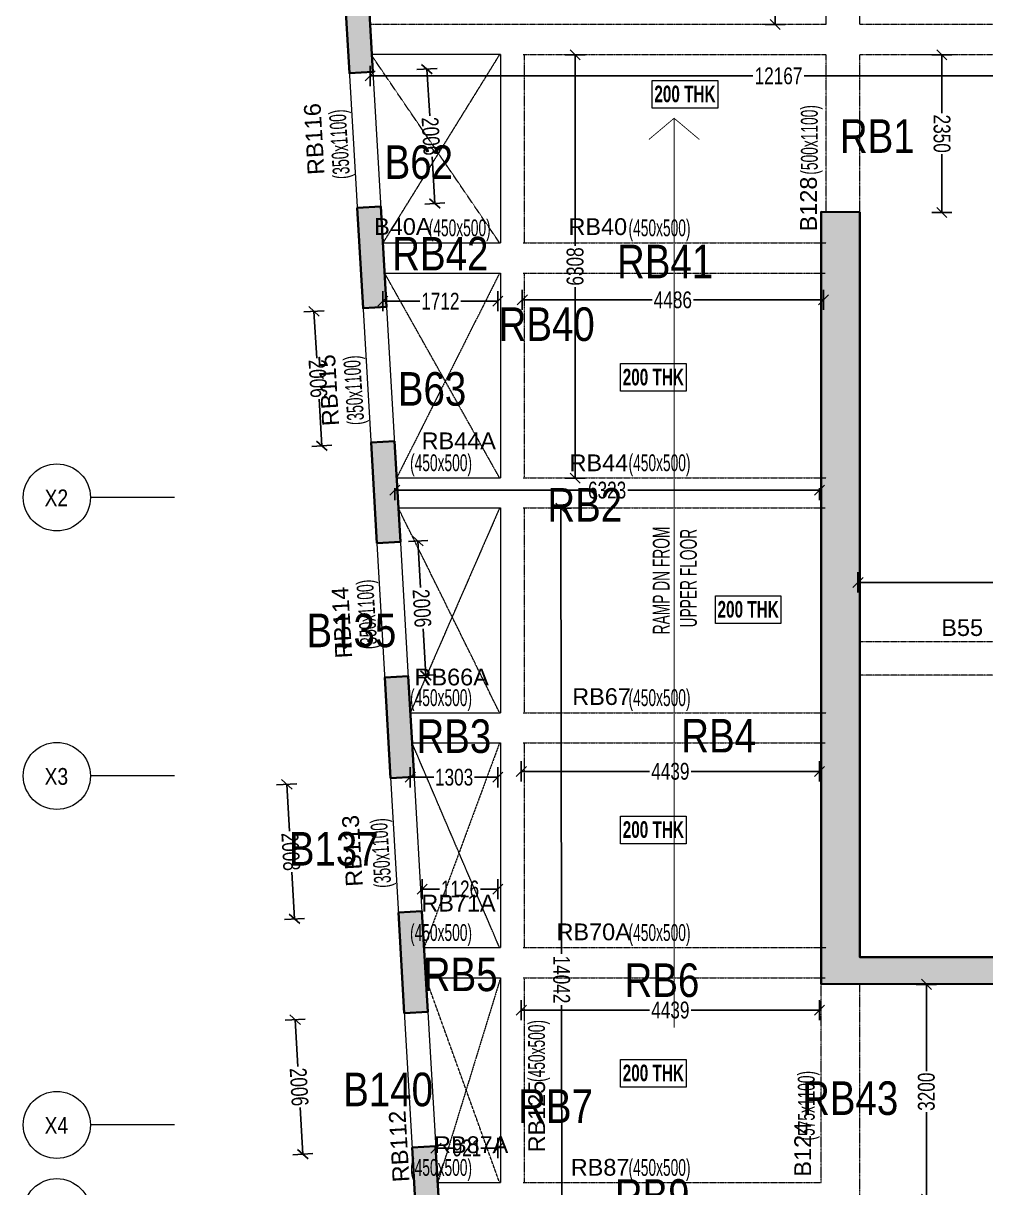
# Model space of a CAD drawing. Header units: millimetres. Extents: x 13 to 72195, y 3 to 63794.
# Drawn here: x 13 to 14348, y 19395 to 36745 of the extents above; entities that cross this region are included whole.
import ezdxf
from ezdxf.enums import TextEntityAlignment as Align

# ---------------------------------------------------------------- set-up
doc = ezdxf.new("R2010")
doc.units = ezdxf.units.MM
doc.linetypes.add('Grid Line', pattern=[2222.5, 1270, -317.5, 317.5, -317.5])
doc.linetypes.add('HIDDEN', pattern=[0.375, 0.25, -0.125])
for name, color, linetype, lineweight in [('A-FLOR-IDEN', 11, 'Continuous', 9), ('A-GRIDS', 8, 'Continuous', 9), ('A-HIDD-ABVE', 8, 'HIDDEN', 20), ('S-BEAM', 7, 'Continuous', 18), ('S-BEAM-IDEN', 2, 'Continuous', 9), ('S-COL HATCH', 9, 'Continuous', 0), ('S-COLS', 5, 'Continuous', 35), ('S-GRIDS', 8, 'Continuous', 9)]:
    doc.layers.add(name, color=color, linetype=linetype, lineweight=lineweight)
for name, color, linetype in [('Abhinav working', 6, 'Continuous'), ('Beam Nos', 7, 'Continuous'), ('changes', 7, 'Continuous')]:
    doc.layers.add(name, color=color, linetype=linetype)
doc.styles.add('Arial Narrow', font='ARIALN.TTF', dxfattribs={"height": 400})
doc.styles.add('Dim.s & Anno.(Misc.)', font='ARIALN.TTF')
doc.styles.add('SC-BBS1', font='SansSerif')
doc.styles.add('SOBHA', font='swisscl.ttf')
doc.styles.add('Swis721 LtCn BT', font='swisscl.ttf', dxfattribs={"width": 0.9, "height": 233.355162})
doc.styles.add('Swis721 LtCn BT_B', font='', dxfattribs={"width": 0.9, "height": 246.918336})
doc.styles.get('Swis721 LtCn BT_B').set_extended_font_data('Swis721 LtCn BT', bold=True)
doc.dimstyles.new('S-100', dxfattribs={"dimscale": 100, "dimtxt": 2.5, "dimasz": 1.5, "dimexe": 1.5, "dimexo": 1.5, "dimgap": 0.1, "dimtad": 0, "dimdec": 0, "dimrnd": 0.0005, "dimzin": 0, "dimdsep": 46, "dimtxsty": 'SOBHA', "dimblk": 'OBLIQUE', "dimcen": 0.09, "dimclrd": 8, "dimclre": 8, "dimclrt": 6, "dimadec": 0, "dimazin": 0, "dimtfac": 1, "dimtdec": 0, "dimtofl": 0, "dimtmove": 0, "dimatfit": 3, "dimfxl": 1.5, "dimfxlon": 1, "dimtolj": 1, "dimtzin": 0, "dimlwd": -1, "dimlwe": -1, "dimarcsym": 0})

# ---------------------------------------------------------------- blocks, each defined once
blk = doc.blocks.new('A$Cb7cd9481')
at = {"layer": 'S-COL HATCH', "transparency": 33554687}
h = blk.add_hatch(color=256, dxfattribs=at)
h.dxf.hatch_style = 1
h.paths.add_polyline_path([(-14983, 16966), (-14896, 15469), (-14547, 15489), (-14634, 16986)])
h = blk.add_hatch(color=256, dxfattribs=at)
h.dxf.hatch_style = 1
h.paths.add_polyline_path([(-14779, 13466), (-14692, 11969), (-14342, 11989), (-14430, 13486)])
h = blk.add_hatch(color=256, dxfattribs=at)
h.dxf.hatch_style = 1
h.paths.add_polyline_path([(-14575, 9966), (-14488, 8469), (-14138, 8489), (-14226, 9986)])
h = blk.add_hatch(color=256, dxfattribs=at)
h.dxf.hatch_style = 1
h.paths.add_polyline_path([(-14371, 6466), (-14283, 4969), (-13934, 4989), (-14021, 6486)])
h = blk.add_hatch(color=256, dxfattribs=at)
h.dxf.hatch_style = 1
h.paths.add_polyline_path([(-14166, 2964), (-14079, 1466), (-13730, 1486), (-13817, 2984)])
h = blk.add_hatch(color=256, dxfattribs=at)
h.dxf.hatch_style = 1
h.paths.add_polyline_path([(-13962, -536), (-13875, -2034), (-13525, -2014), (-13613, -516)])
at = {"layer": 'S-COLS', "elevation": 0}
for points in [[(-14983, 16966), (-14634, 16986), (-14547, 15489), (-14896, 15469)], [(-14779, 13466), (-14430, 13486), (-14342, 11989), (-14692, 11969)], [(-14575, 9966), (-14226, 9986), (-14138, 8489), (-14488, 8469)], [(-14371, 6466), (-14021, 6486), (-13934, 4989), (-14283, 4969)], [(-14166, 2964), (-13817, 2984), (-13730, 1486), (-14079, 1466)], [(-13962, -536), (-13613, -516), (-13525, -2014), (-13875, -2034)]]:
    blk.add_lwpolyline(points, close=True, dxfattribs=at)
blk = doc.blocks.new('A$C0921b736')
at = {"layer": 'S-COL HATCH', "transparency": 33554687}
h = blk.add_hatch(color=256, dxfattribs=at)
h.dxf.hatch_style = 1
h.paths.add_polyline_path([(5785, 8375), (5785, 9275), (5385, 9275), (5385, 8775), (575, 8775), (575, 19875), (0, 19879), (0, 8375)])
at = {"layer": 'S-COLS'}
blk.add_lwpolyline([(0, 8379), (5785, 8375), (5785, 9275), (5385, 9275), (5385, 8775), (575, 8775), (575, 19875), (0, 19879)], close=True, dxfattribs=at)
blk = doc.blocks.new('Grid - Type 1 Structural-6743905-9TH FLOOR LVL')
at = {"layer": 'A-GRIDS'}
blk.add_circle((0, 0), 4, dxfattribs=at)
blk = doc.blocks.new('A$C45bf0ae9')
at = {"layer": 'S-GRIDS', "linetype": 'Grid Line'}
for p, q in [((-17504, 9150), (-18754, 9150)), ((-17504, 5000), (-18754, 5000)), ((-17504, -200), (-18754, -200))]:
    blk.add_line(p, q, dxfattribs=at)
at = {"layer": 'A-GRIDS', "xscale": 124.9999999999999, "yscale": 124.9999999999999, "zscale": 124.9999999999999, "rotation": 89.99999999999982}
for p in [(-19254, 9150), (-19254, 5000), (-19254, -200), (-19254, -1500)]:
    blk.add_blockref('Grid - Type 1 Structural-6743905-9TH FLOOR LVL', p, dxfattribs=at)
at = {"layer": 'A-GRIDS', "lineweight": 18, "char_height": 250, "width": 440.93, "attachment_point": 1, "style": 'Arial Narrow'}
for s, insert in [('X2', (-19437, 9268)), ('X3', (-19437, 5118)), ('X4', (-19437, -82))]:
    blk.add_mtext(s, dxfattribs=dict(at, insert=insert))
blk = doc.blocks.new('_OBLIQUE')
at = {"color": 0, "linetype": 'ByBlock'}
blk.add_line((-0.5, -0.5), (0.5, 0.5), dxfattribs=at)
blk = doc.blocks.new('*D360')
at = {"layer": 'Abhinav working', "color": 8, "transparency": 16777216}
for p, q in [((5179, 36110), (5179, 35810)), ((17346, 36110), (17346, 35810)), ((5179, 35960), (10881, 35960)), ((17346, 35960), (11643, 35960))]:
    blk.add_line(p, q, dxfattribs=at)
at = {"layer": 'Defpoints', "color": 0, "transparency": 16777216}
for p in [(5179, 36275, 0), (17346, 36275), (17346, 35960)]:
    blk.add_point(p, dxfattribs=at)
at = {"layer": 'Abhinav working', "color": 8, "transparency": 16777216, "xscale": 150, "yscale": 150, "zscale": 150, "rotation": 180}
blk.add_blockref('_OBLIQUE', (5179, 35960), dxfattribs=at)
at = {"layer": 'Abhinav working', "color": 8, "transparency": 16777216, "xscale": 150, "yscale": 150, "zscale": 150}
blk.add_blockref('_OBLIQUE', (17346, 35960), dxfattribs=at)
at = {"layer": 'Abhinav working', "color": 6, "transparency": 16777216, "insert": (11262, 35960), "char_height": 250, "attachment_point": 5, "style": 'SOBHA'}
blk.add_mtext('\\A1;12167', dxfattribs=at)
blk = doc.blocks.new('*D361')
at = {"layer": 'Abhinav working', "color": 8, "transparency": 16777216}
for p, q in [((11361, 42875), (11061, 42875)), ((11211, 42875), (11211, 40107)), ((11211, 36725), (11211, 39493)), ((11361, 36725), (11061, 36725))]:
    blk.add_line(p, q, dxfattribs=at)
at = {"layer": 'Defpoints', "color": 0, "transparency": 16777216}
for p in [(11211, 42875), (11946, 42875), (11946, 36725)]:
    blk.add_point(p, dxfattribs=at)
at = {"layer": 'Abhinav working', "color": 8, "transparency": 16777216, "xscale": 150, "yscale": 150, "zscale": 150}
for p, rotation in [((11211, 42875), 90), ((11211, 36725), 270)]:
    blk.add_blockref('_OBLIQUE', p, dxfattribs=dict(at, rotation=rotation))
at = {"layer": 'Abhinav working', "color": 6, "transparency": 16777216, "insert": (11211, 39800), "char_height": 250, "attachment_point": 5, "rotation": 90, "style": 'SOBHA'}
blk.add_mtext('\\A1;6150', dxfattribs=at)
blk = doc.blocks.new('*D364')
at = {"layer": 'Abhinav working', "color": 8, "transparency": 16777216}
for p, q in [((5876, 36054), (6176, 36071)), ((6026, 36062), (6067, 35367)), ((6143, 34060), (6102, 34755)), ((5993, 34051), (6292, 34068))]:
    blk.add_line(p, q, dxfattribs=at)
at = {"layer": 'Defpoints', "color": 0, "transparency": 16777216}
for p in [(5195, 36014, 0), (6026, 36062), (5311, 34011, 0)]:
    blk.add_point(p, dxfattribs=at)
at = {"layer": 'Abhinav working', "color": 8, "transparency": 16777216, "xscale": 150, "yscale": 150, "zscale": 150}
for p, rotation in [((6026, 36062), 93.3269284422106), ((6143, 34060), 273.3269284422106)]:
    blk.add_blockref('_OBLIQUE', p, dxfattribs=dict(at, rotation=rotation))
at = {"layer": 'Abhinav working', "color": 6, "transparency": 16777216, "insert": (6084, 35061), "char_height": 250, "attachment_point": 5, "rotation": 273.3269, "style": 'SOBHA'}
blk.add_mtext('\\A1;2006', dxfattribs=at)
blk = doc.blocks.new('*D365')
at = {"layer": 'Abhinav working', "color": 8, "transparency": 16777216}
for p, q in [((4493, 32461), (4193, 32444)), ((4343, 32452), (4383, 31757)), ((4460, 30450), (4419, 31145)), ((4610, 30459), (4310, 30441))]:
    blk.add_line(p, q, dxfattribs=at)
at = {"layer": 'Defpoints', "color": 0, "transparency": 16777216}
for p in [(4343, 32452), (5050, 32494, 0), (5166, 30491, 0)]:
    blk.add_point(p, dxfattribs=at)
at = {"layer": 'Abhinav working', "color": 8, "transparency": 16777216, "xscale": 150, "yscale": 150, "zscale": 150}
for p, rotation in [((4343, 32452), 93.33900044826464), ((4460, 30450), 273.3390004482647)]:
    blk.add_blockref('_OBLIQUE', p, dxfattribs=dict(at, rotation=rotation))
at = {"layer": 'Abhinav working', "color": 6, "transparency": 16777216, "insert": (4401, 31451), "char_height": 250, "attachment_point": 5, "rotation": 273.339, "style": 'SOBHA'}
blk.add_mtext('\\A1;2006', dxfattribs=at)
blk = doc.blocks.new('*D366')
at = {"layer": 'Abhinav working', "color": 8, "transparency": 16777216}
for p, q in [((12446, 28264), (12446, 28564)), ((17296, 28264), (17296, 28564)), ((12446, 28414), (14562, 28414)), ((17296, 28414), (15179, 28414))]:
    blk.add_line(p, q, dxfattribs=at)
at = {"layer": 'Defpoints', "color": 0, "transparency": 16777216}
for p in [(17296, 28414), (12446, 27525), (17296, 27525)]:
    blk.add_point(p, dxfattribs=at)
at = {"layer": 'Abhinav working', "color": 8, "transparency": 16777216, "xscale": 150, "yscale": 150, "zscale": 150, "rotation": 180}
blk.add_blockref('_OBLIQUE', (12446, 28414), dxfattribs=at)
at = {"layer": 'Abhinav working', "color": 8, "transparency": 16777216, "xscale": 150, "yscale": 150, "zscale": 150}
blk.add_blockref('_OBLIQUE', (17296, 28414), dxfattribs=at)
at = {"layer": 'Abhinav working', "color": 6, "transparency": 16777216, "insert": (14871, 28414), "char_height": 250, "attachment_point": 5, "style": 'SOBHA'}
blk.add_mtext('\\A1;4850', dxfattribs=at)
blk = doc.blocks.new('*D427')
at = {"layer": 'Abhinav working', "color": 8, "transparency": 16777216}
for p, q in [((5753, 29023), (6041, 29039)), ((5892, 29031), (5932, 28336)), ((6008, 27028), (5968, 27723)), ((5870, 27020), (6158, 27037))]:
    blk.add_line(p, q, dxfattribs=at)
at = {"layer": 'Defpoints', "color": 0, "transparency": 16777216}
for p in [(5603, 29014, 0), (5720, 27011, 0), (6008, 27028)]:
    blk.add_point(p, dxfattribs=at)
at = {"layer": 'Abhinav working', "color": 8, "transparency": 16777216, "xscale": 150, "yscale": 150, "zscale": 150}
for p, rotation in [((5892, 29031), 93.33900044826464), ((6008, 27028), 273.3390004482647)]:
    blk.add_blockref('_OBLIQUE', p, dxfattribs=dict(at, rotation=rotation))
at = {"layer": 'Abhinav working', "color": 6, "transparency": 16777216, "insert": (5950, 28029), "char_height": 250, "attachment_point": 5, "rotation": 273.339, "style": 'SOBHA'}
blk.add_mtext('\\A1;2006', dxfattribs=at)
blk = doc.blocks.new('*D428')
at = {"layer": 'Abhinav working', "color": 8, "transparency": 16777216}
for p, q in [((4087, 25414), (3787, 25396)), ((3937, 25405), (3978, 24708)), ((4054, 23400), (4013, 24096)), ((4204, 23408), (3904, 23391))]:
    blk.add_line(p, q, dxfattribs=at)
at = {"layer": 'Defpoints', "color": 0, "transparency": 16777216}
for p in [(5458, 25494, 0), (5575, 23488, 0), (4054, 23400)]:
    blk.add_point(p, dxfattribs=at)
at = {"layer": 'Abhinav working', "color": 8, "transparency": 16777216, "xscale": 150, "yscale": 150, "zscale": 150}
for p, rotation in [((3937, 25405), 93.33900043574971), ((4054, 23400), 273.3390004357498)]:
    blk.add_blockref('_OBLIQUE', p, dxfattribs=dict(at, rotation=rotation))
at = {"layer": 'Abhinav working', "color": 6, "transparency": 16777216, "insert": (3996, 24402), "char_height": 250, "attachment_point": 5, "rotation": 273.339, "style": 'SOBHA'}
blk.add_mtext('\\A1;2008', dxfattribs=at)
blk = doc.blocks.new('*D232')
at = {"layer": 'Abhinav working', "color": 8, "transparency": 16777216}
for p, q in [((4211, 21906), (3912, 21889)), ((4061, 21898), (4102, 21202)), ((4178, 19895), (4138, 20590)), ((4328, 19904), (4028, 19886))]:
    blk.add_line(p, q, dxfattribs=at)
at = {"layer": 'Defpoints', "color": 0, "transparency": 16777216}
for p in [(4061, 21898), (5662, 21991, 0), (5779, 19988, 0)]:
    blk.add_point(p, dxfattribs=at)
at = {"layer": 'Abhinav working', "color": 8, "transparency": 16777216, "xscale": 150, "yscale": 150, "zscale": 150}
for p, rotation in [((4061, 21898), 93.3390004880988), ((4178, 19895), 273.3390004880988)]:
    blk.add_blockref('_OBLIQUE', p, dxfattribs=dict(at, rotation=rotation))
at = {"layer": 'Abhinav working', "color": 6, "transparency": 16777216, "insert": (4120, 20896), "char_height": 250, "attachment_point": 5, "rotation": 273.339, "style": 'SOBHA'}
blk.add_mtext('\\A1;2006', dxfattribs=at)
blk = doc.blocks.new('*D246')
at = {"layer": 'Abhinav working', "color": 8, "transparency": 16777216}
for p, q in [((13546, 36275), (13846, 36275)), ((13696, 36275), (13696, 35407)), ((13696, 33925), (13696, 34793)), ((13546, 33925), (13846, 33925))]:
    blk.add_line(p, q, dxfattribs=at)
at = {"layer": 'Defpoints', "color": 0, "transparency": 16777216}
for p in [(12446, 36275), (12446, 33925), (13696, 33925)]:
    blk.add_point(p, dxfattribs=at)
at = {"layer": 'Abhinav working', "color": 8, "transparency": 16777216, "xscale": 150, "yscale": 150, "zscale": 150}
for p, rotation in [((13696, 36275), 90.00006362845014), ((13696, 33925), 270.0000636284501)]:
    blk.add_blockref('_OBLIQUE', p, dxfattribs=dict(at, rotation=rotation))
at = {"layer": 'Abhinav working', "color": 6, "transparency": 16777216, "insert": (13696, 35100), "char_height": 250, "attachment_point": 5, "rotation": 270.0001, "style": 'SOBHA'}
blk.add_mtext('\\A1;2350', dxfattribs=at)
blk = doc.blocks.new('*D247')
at = {"layer": 'Abhinav working', "color": 8, "transparency": 16777216}
for p, q in [((5547, 29817), (5547, 29638)), ((5547, 29788), (8402, 29788)), ((11871, 29788), (9016, 29788)), ((11871, 29817), (11871, 29638))]:
    blk.add_line(p, q, dxfattribs=at)
at = {"layer": 'Defpoints', "color": 0, "transparency": 16777216}
for p in [(5547, 29967), (11871, 29967), (11871, 29788)]:
    blk.add_point(p, dxfattribs=at)
at = {"layer": 'Abhinav working', "color": 8, "transparency": 16777216, "xscale": 150, "yscale": 150, "zscale": 150, "rotation": 180}
blk.add_blockref('_OBLIQUE', (5547, 29788), dxfattribs=at)
at = {"layer": 'Abhinav working', "color": 8, "transparency": 16777216, "xscale": 150, "yscale": 150, "zscale": 150}
blk.add_blockref('_OBLIQUE', (11871, 29788), dxfattribs=at)
at = {"layer": 'Abhinav working', "color": 6, "transparency": 16777216, "insert": (8709, 29788), "char_height": 250, "attachment_point": 5, "style": 'SOBHA'}
blk.add_mtext('\\A1;6323', dxfattribs=at)
blk = doc.blocks.new('*D248')
at = {"layer": 'Abhinav working', "color": 8, "transparency": 16777216}
for p, q in [((5778, 25660), (5778, 25360)), ((5778, 25510), (6126, 25510)), ((7081, 25510), (6734, 25510)), ((7081, 25660), (7081, 25360))]:
    blk.add_line(p, q, dxfattribs=at)
at = {"layer": 'Defpoints', "color": 0, "transparency": 16777216}
for p in [(5778, 26017), (7081, 26017), (7081, 25510)]:
    blk.add_point(p, dxfattribs=at)
at = {"layer": 'Abhinav working', "color": 8, "transparency": 16777216, "xscale": 150, "yscale": 150, "zscale": 150, "rotation": 180}
blk.add_blockref('_OBLIQUE', (5778, 25510), dxfattribs=at)
at = {"layer": 'Abhinav working', "color": 8, "transparency": 16777216, "xscale": 150, "yscale": 150, "zscale": 150}
blk.add_blockref('_OBLIQUE', (7081, 25510), dxfattribs=at)
at = {"layer": 'Abhinav working', "color": 6, "transparency": 16777216, "insert": (6430, 25510), "char_height": 250, "attachment_point": 5, "style": 'SOBHA'}
blk.add_mtext('\\A1;1303', dxfattribs=at)
blk = doc.blocks.new('*D249')
at = {"layer": 'Abhinav working', "color": 8, "transparency": 16777216}
for p, q in [((7431, 25748), (7431, 25448)), ((11871, 25748), (11871, 25448)), ((7431, 25598), (9343, 25598)), ((11871, 25598), (9959, 25598))]:
    blk.add_line(p, q, dxfattribs=at)
at = {"layer": 'Defpoints', "color": 0, "transparency": 16777216}
for p in [(7431, 26017), (11871, 26017), (11871, 25598)]:
    blk.add_point(p, dxfattribs=at)
at = {"layer": 'Abhinav working', "color": 8, "transparency": 16777216, "xscale": 150, "yscale": 150, "zscale": 150, "rotation": 180}
blk.add_blockref('_OBLIQUE', (7431, 25598), dxfattribs=at)
at = {"layer": 'Abhinav working', "color": 8, "transparency": 16777216, "xscale": 150, "yscale": 150, "zscale": 150}
blk.add_blockref('_OBLIQUE', (11871, 25598), dxfattribs=at)
at = {"layer": 'Abhinav working', "color": 6, "transparency": 16777216, "insert": (9651, 25598), "char_height": 250, "attachment_point": 5, "style": 'SOBHA'}
blk.add_mtext('\\A1;4439', dxfattribs=at)
blk = doc.blocks.new('*D250')
at = {"layer": 'Abhinav working', "color": 8, "transparency": 16777216}
for p, q in [((5955, 23694), (5955, 23994)), ((7081, 23694), (7081, 23994)), ((5955, 23844), (6215, 23844)), ((7081, 23844), (6822, 23844))]:
    blk.add_line(p, q, dxfattribs=at)
at = {"layer": 'Defpoints', "color": 0, "transparency": 16777216}
for p in [(7081, 23844), (5955, 22967), (7081, 22967)]:
    blk.add_point(p, dxfattribs=at)
at = {"layer": 'Abhinav working', "color": 8, "transparency": 16777216, "xscale": 150, "yscale": 150, "zscale": 150, "rotation": 180}
blk.add_blockref('_OBLIQUE', (5955, 23844), dxfattribs=at)
at = {"layer": 'Abhinav working', "color": 8, "transparency": 16777216, "xscale": 150, "yscale": 150, "zscale": 150}
blk.add_blockref('_OBLIQUE', (7081, 23844), dxfattribs=at)
at = {"layer": 'Abhinav working', "color": 6, "transparency": 16777216, "insert": (6518, 23844), "char_height": 250, "attachment_point": 5, "style": 'SOBHA'}
blk.add_mtext('\\A1;1126', dxfattribs=at)
blk = doc.blocks.new('*D251')
at = {"layer": 'Abhinav working', "color": 8, "transparency": 16777216}
for p, q in [((7431, 22191), (7431, 21891)), ((7431, 22041), (9343, 22041)), ((11871, 22041), (9959, 22041)), ((11871, 22191), (11871, 21891))]:
    blk.add_line(p, q, dxfattribs=at)
at = {"layer": 'Defpoints', "color": 0, "transparency": 16777216}
for p in [(7431, 22517), (11871, 22517), (11871, 22041)]:
    blk.add_point(p, dxfattribs=at)
at = {"layer": 'Abhinav working', "color": 8, "transparency": 16777216, "xscale": 150, "yscale": 150, "zscale": 150, "rotation": 180}
blk.add_blockref('_OBLIQUE', (7431, 22041), dxfattribs=at)
at = {"layer": 'Abhinav working', "color": 8, "transparency": 16777216, "xscale": 150, "yscale": 150, "zscale": 150}
blk.add_blockref('_OBLIQUE', (11871, 22041), dxfattribs=at)
at = {"layer": 'Abhinav working', "color": 6, "transparency": 16777216, "insert": (9651, 22041), "char_height": 250, "attachment_point": 5, "style": 'SOBHA'}
blk.add_mtext('\\A1;4439', dxfattribs=at)
blk = doc.blocks.new('*D252')
at = {"layer": 'Abhinav working', "color": 8, "transparency": 16777216}
for p, q in [((7872, 29518), (8172, 29518)), ((8022, 29518), (8029, 22878)), ((8037, 15476), (8030, 22115)), ((7887, 15475), (8187, 15476))]:
    blk.add_line(p, q, dxfattribs=at)
at = {"layer": 'Defpoints', "color": 0, "transparency": 16777216}
for p in [(7431, 29517), (8022, 29518), (7446, 15475)]:
    blk.add_point(p, dxfattribs=at)
at = {"layer": 'Abhinav working', "color": 8, "transparency": 16777216, "xscale": 150, "yscale": 150, "zscale": 150}
for p, rotation in [((8022, 29518), 90.05859092830411), ((8037, 15476), 270.0585909283041)]:
    blk.add_blockref('_OBLIQUE', p, dxfattribs=dict(at, rotation=rotation))
at = {"layer": 'Abhinav working', "color": 6, "transparency": 16777216, "insert": (8030, 22497), "char_height": 250, "attachment_point": 5, "rotation": 270.0586, "style": 'SOBHA'}
blk.add_mtext('\\A1;14042', dxfattribs=at)
blk = doc.blocks.new('*D254')
at = {"layer": 'Abhinav working', "color": 8, "transparency": 16777216}
for p, q in [((6160, 19836), (6160, 20136)), ((7081, 19836), (7081, 20136)), ((6160, 19986), (6414, 19986)), ((7081, 19986), (6827, 19986))]:
    blk.add_line(p, q, dxfattribs=at)
at = {"layer": 'Defpoints', "color": 0, "transparency": 16777216}
for p in [(7081, 19986), (6160, 19467), (7081, 19467)]:
    blk.add_point(p, dxfattribs=at)
at = {"layer": 'Abhinav working', "color": 8, "transparency": 16777216, "xscale": 150, "yscale": 150, "zscale": 150, "rotation": 180}
blk.add_blockref('_OBLIQUE', (6160, 19986), dxfattribs=at)
at = {"layer": 'Abhinav working', "color": 8, "transparency": 16777216, "xscale": 150, "yscale": 150, "zscale": 150}
blk.add_blockref('_OBLIQUE', (7081, 19986), dxfattribs=at)
at = {"layer": 'Abhinav working', "color": 6, "transparency": 16777216, "insert": (6621, 19986), "char_height": 250, "attachment_point": 5, "style": 'SOBHA'}
blk.add_mtext('\\A1;921', dxfattribs=at)
blk = doc.blocks.new('*D303')
at = {"layer": 'Abhinav working', "color": 8, "transparency": 16777216}
for p, q in [((13315, 22425), (13615, 22425)), ((13465, 22425), (13465, 21132)), ((13465, 19225), (13465, 20518)), ((13315, 19225), (13615, 19225))]:
    blk.add_line(p, q, dxfattribs=at)
at = {"layer": 'Defpoints', "color": 0, "transparency": 16777216}
for p in [(12446, 22425, 0), (13465, 22425), (12446, 19225)]:
    blk.add_point(p, dxfattribs=at)
at = {"layer": 'Abhinav working', "color": 8, "transparency": 16777216, "xscale": 150, "yscale": 150, "zscale": 150}
for p, rotation in [((13465, 22425), 90), ((13465, 19225), 270)]:
    blk.add_blockref('_OBLIQUE', p, dxfattribs=dict(at, rotation=rotation))
at = {"layer": 'Abhinav working', "color": 6, "transparency": 16777216, "insert": (13465, 20825), "char_height": 250, "attachment_point": 5, "rotation": 90, "style": 'SOBHA'}
blk.add_mtext('\\A1;3200', dxfattribs=at)
blk = doc.blocks.new('*D309')
at = {"layer": 'Abhinav working', "color": 8, "transparency": 16777216}
for p, q in [((8083, 36275), (8383, 36275)), ((8233, 36275), (8233, 33428)), ((8233, 29967), (8233, 32814)), ((8083, 29967), (8383, 29967))]:
    blk.add_line(p, q, dxfattribs=at)
at = {"layer": 'Defpoints', "color": 0, "transparency": 16777216}
for p in [(7431, 36275), (8233, 36275), (7431, 29967)]:
    blk.add_point(p, dxfattribs=at)
at = {"layer": 'Abhinav working', "color": 8, "transparency": 16777216, "xscale": 150, "yscale": 150, "zscale": 150}
for p, rotation in [((8233, 36275), 90), ((8233, 29967), 270)]:
    blk.add_blockref('_OBLIQUE', p, dxfattribs=dict(at, rotation=rotation))
at = {"layer": 'Abhinav working', "color": 6, "transparency": 16777216, "insert": (8233, 33121), "char_height": 250, "attachment_point": 5, "rotation": 90, "style": 'SOBHA'}
blk.add_mtext('\\A1;6308', dxfattribs=at)
blk = doc.blocks.new('*D310')
at = {"layer": 'Abhinav working', "color": 8, "transparency": 16777216}
for p, q in [((7446, 32773), (7446, 32473)), ((7446, 32623), (9380, 32623)), ((11931, 32623), (9997, 32623)), ((11931, 32773), (11931, 32473))]:
    blk.add_line(p, q, dxfattribs=at)
at = {"layer": 'Defpoints', "color": 0, "transparency": 16777216}
for p in [(7446, 33017), (11931, 33017), (11931, 32623)]:
    blk.add_point(p, dxfattribs=at)
at = {"layer": 'Abhinav working', "color": 8, "transparency": 16777216, "xscale": 150, "yscale": 150, "zscale": 150, "rotation": 180}
blk.add_blockref('_OBLIQUE', (7446, 32623), dxfattribs=at)
at = {"layer": 'Abhinav working', "color": 8, "transparency": 16777216, "xscale": 150, "yscale": 150, "zscale": 150}
blk.add_blockref('_OBLIQUE', (11931, 32623), dxfattribs=at)
at = {"layer": 'Abhinav working', "color": 6, "transparency": 16777216, "insert": (9688, 32623), "char_height": 250, "attachment_point": 5, "style": 'SOBHA'}
blk.add_mtext('\\A1;4486', dxfattribs=at)
blk = doc.blocks.new('*D311')
at = {"layer": 'Abhinav working', "color": 8, "transparency": 16777216}
for p, q in [((5369, 32754), (5369, 32454)), ((7081, 32754), (7081, 32454)), ((5369, 32604), (5922, 32604)), ((7081, 32604), (6529, 32604))]:
    blk.add_line(p, q, dxfattribs=at)
at = {"layer": 'Defpoints', "color": 0, "transparency": 16777216}
for p in [(5369, 33017), (7081, 33017), (7081, 32604)]:
    blk.add_point(p, dxfattribs=at)
at = {"layer": 'Abhinav working', "color": 8, "transparency": 16777216, "xscale": 150, "yscale": 150, "zscale": 150, "rotation": 180}
blk.add_blockref('_OBLIQUE', (5369, 32604), dxfattribs=at)
at = {"layer": 'Abhinav working', "color": 8, "transparency": 16777216, "xscale": 150, "yscale": 150, "zscale": 150}
blk.add_blockref('_OBLIQUE', (7081, 32604), dxfattribs=at)
at = {"layer": 'Abhinav working', "color": 6, "transparency": 16777216, "insert": (6225, 32604), "char_height": 250, "attachment_point": 5, "style": 'SOBHA'}
blk.add_mtext('\\A1;1712', dxfattribs=at)

msp = doc.modelspace()

# ---------------------------------------------------------------- linework, layer by layer
at = {"layer": 'A-FLOR-IDEN', "color": 8, "elevation": 0, "flags": 128}
for points in [[(10357.2, 35893.9), (10357.2, 35482.1), (9379.7, 35482.1), (9379.7, 35893.9)], [(9886.2, 31674.7), (9886.2, 31262.9), (8908.7, 31262.9), (8908.7, 31674.7)], [(11298.7, 28214.8), (11298.7, 27803), (10321.2, 27803), (10321.2, 28214.8)], [(9886.2, 24932.8), (9886.2, 24521), (8908.7, 24521), (8908.7, 24932.8)], [(9886.2, 21306.6), (9886.2, 20894.7), (8908.7, 20894.7), (8908.7, 21306.6)]]:
    msp.add_lwpolyline(points, close=True, dxfattribs=at)
at = {"layer": 'A-HIDD-ABVE', "linetype": 'HIDDEN'}
for p, q in [((7107.3, 36280.2), (5369.4, 33472.6)), ((7107.3, 33472.6), (5206.8, 36258.7, 0)), ((7107.3, 29972.6), (5395.2, 33022.6)), ((7107.3, 33022.6), (5574.8, 29972.6)), ((7107.3, 26472.6), (5599.8, 29522.6)), ((7107.3, 29522.6), (5777.8, 26472.6)), ((7107.3, 22972.6), (5804, 26022.6)), ((7107.3, 26022.6), (5982, 22972.6)), ((7107.3, 19472.6), (6007.8, 22522.6)), ((7121.7, 22522.6), (6186.2, 19472.6))]:
    msp.add_line(p, q, dxfattribs=at)
at = {"layer": 'S-BEAM', "linetype": 'HIDDEN'}
for p, q in [((11971.7, 36730.2), (11971.7, 42880.2)), ((12471.7, 36730.2), (12471.7, 42880.2)), ((5178.9, 36730.2), (11971.7, 36730.2)), ((12471.7, 36730.2), (17371.7, 36730.2)), ((7457.3, 36280.2), (11971.7, 36280.2)), ((11971.7, 33930.2), (11971.7, 36280.2)), ((12471.7, 33930.2), (12471.7, 36280.2)), ((12471.7, 36280.2), (17371.7, 36280.2)), ((13241.7, 36280.2), (13771.2, 36280.2)), ((7457.3, 33472.6), (11971.7, 33472.6)), ((7457.3, 33022.6), (11957.3, 33022.6)), ((7457.3, 29972.6), (11971.7, 29972.6)), ((7457.3, 29522.6), (11957.3, 29522.6)), ((17371.7, 27530.2), (12471.7, 27530.2)), ((17371.7, 27030.2), (12471.7, 27030.2)), ((7457.3, 26472.6), (11971.7, 26472.6)), ((7457.3, 26022.6), (11957.3, 26022.6)), ((7457.3, 22972.6), (11971.7, 22972.6)), ((7457.3, 22522.6), (11957.3, 22522.6)), ((11896.7, 19472.6), (11896.7, 22430.2, 0)), ((12471.7, 19130.2), (12471.7, 22430.2, 0)), ((7457.3, 19472.6), (11896.7, 19472.6))]:
    msp.add_line(p, q, dxfattribs=at)
at = {"layer": 'S-BEAM'}
for p, q in [((5368.9, 33472.6), (7121.7, 33472.6)), ((5395.2, 33022.6), (7121.7, 33022.6)), ((5573.1, 29972.6), (7121.7, 29972.6)), ((5599.4, 29522.6), (7121.7, 29522.6)), ((5777.3, 26472.6), (7121.7, 26472.6)), ((5803.6, 26022.6), (7121.7, 26022.6)), ((5630.9, 22972.6), (5631.4, 22972.6)), ((5981.5, 22972.6), (7121.7, 22972.6)), ((6007.8, 22522.6), (7121.7, 22522.6)), ((6185.7, 19472.6), (7121.7, 19472.6))]:
    msp.add_line(p, q, dxfattribs=at)
at = {"layer": 'S-BEAM', "ltscale": 250000, "elevation": 0}
msp.add_lwpolyline([(24481.9, 59781.4, 0.1331416), (3398.9, 61230.6), (6594.6, 6456.2)], format="xyb", dxfattribs=at)
at = {"layer": 'S-BEAM', "linetype": 'HIDDEN', "elevation": 0}
msp.add_lwpolyline([(9565.2, 61611.5, 0.0357696), (3766.2, 60944.7), (5178.9, 36730.2)], format="xyb", dxfattribs=at)
at = {"layer": 'S-BEAM', "elevation": 0}
for points in [[(7121.7, 36280.2), (5205.1, 36280.2), (5368.9, 33472.6)], [(7121.7, 36280.2), (7121.7, 33472.6)], [(5395.2, 33022.6), (5573.1, 29972.6)], [(7121.7, 33022.6), (7121.7, 29972.6)], [(5599.4, 29522.6), (5777.3, 26472.6)], [(7121.7, 29522.6), (7121.7, 26472.6)], [(5803.6, 26022.6), (5981.5, 22972.6)], [(7121.7, 26022.6), (7121.7, 22972.6)], [(6007.8, 22522.6), (6185.7, 19472.6)], [(7121.7, 22522.6), (7121.7, 19472.6)]]:
    msp.add_lwpolyline(points, dxfattribs=at)
at = {"layer": 'S-BEAM', "linetype": 'HIDDEN', "elevation": 0}
for points in [[(7471.7, 36280.2), (7471.7, 33472.6)], [(7471.7, 33022.6), (7471.7, 29972.6)], [(7471.7, 29522.6), (7471.7, 26472.6)], [(7471.7, 26022.6), (7471.7, 22972.6)], [(7471.7, 22522.6), (7471.7, 19472.6)]]:
    msp.add_lwpolyline(points, dxfattribs=at)
at = {"layer": 'S-BEAM', "const_width": 12.5, "elevation": 0}
for points in [[(10082.3, 35013.9), (9707.3, 35330.2), (9332.3, 35013.9)], [(9707.3, 21780.6), (9707.3, 35330.2)]]:
    msp.add_lwpolyline(points, dxfattribs=at)

# ---------------------------------------------------------------- block references
at = {"layer": 'Beam Nos'}
msp.add_blockref('A$C45bf0ae9', (19767.3, 20530.2), dxfattribs=at)
at = {"layer": 'changes'}
msp.add_blockref('A$C0921b736', (11896.7, 14055), dxfattribs=at)
msp.add_blockref('A$C0921b736', (11896.7, 14055), dxfattribs=at)
at = {"layer": 'S-BEAM'}
msp.add_blockref('A$Cb7cd9481', (19767.3, 20530.2), dxfattribs=at)

# ---------------------------------------------------------------- texts
at = {"layer": 'A-FLOR-IDEN', "color": 1, "char_height": 246.92, "width": 1155, "attachment_point": 2, "line_spacing_factor": 0.964267, "style": 'Swis721 LtCn BT_B'}
for insert in [(9868.5, 35815.9), (9397.5, 31596.7), (10810, 28136.8), (9397.5, 24854.8), (9397.5, 21228.5)]:
    msp.add_mtext('200 THK', dxfattribs=dict(at, insert=insert))
at = {"layer": 'Abhinav working', "char_height": 500, "attachment_point": 1, "style": 'Dim.s & Anno.(Misc.)'}
for s, insert in [('RB1', (12176.9, 35314.4)), ('B62', (5395.1, 34925.8, 0)), ('RB42', (5508.4, 33561.9, 0)), ('RB41', (8856.8, 33445.2, 0)), ('RB40', (7092.8, 32511.5, 0)), ('B63', (5592.3, 31547, 0)), ('RB2', (7819.6, 29818.4, 0)), ('B135', (4231.3, 27948.7, 0)), ('RB3', (5869.3, 26373.3, 0)), ('RB4', (9814, 26379.6, 0)), ('B137', (3969, 24695, 0)), ('RB5', (5964.3, 22823.6, 0)), ('RB6', (8969.1, 22736.9, 0)), ('B140', (4778.2, 21108.5, 0)), ('RB7', (7384.2, 20859.8, 0)), ('RB43', (11613.7, 20979.5, 0)), ('RB9', (8824.8, 19522, 0))]:
    msp.add_mtext_dynamic_manual_height_columns(s, width=21149.247, gutter_width=5423.5, heights=[0], dxfattribs=dict(at, insert=insert))
at = {"layer": 'Beam Nos', "style": 'SC-BBS1'}
for s, p in [('RB116', (4544.7, 35031.6, 0)), ('RB115', (4761.2, 31288.6, 0)), ('RB114', (4957.2, 27827.6, 0)), ('RB113', (5113.7, 24425.1, 0)), ('RB112', (5810.2, 20022.6, 0))]:
    msp.add_text(s, height=250, rotation=93.339, dxfattribs=at).set_placement(p, align=Align.BOTTOM_CENTER)
at = {"layer": 'Beam Nos', "color": 3, "style": 'SC-BBS1'}
for s, p in [('B128', (11908.6, 34052.3)), ('RB125', (7859.1, 20455.5)), ('B124', (11822.4, 19967.8))]:
    msp.add_text(s, height=250, rotation=90, dxfattribs=at).set_placement(p, align=Align.BOTTOM_CENTER)
for s, p in [('B40A', (5666.4, 33516.4)), ('RB40', (8570.5, 33514.7)), ('RB44A', (6499.2, 30323.2)), ('RB44', (8586.3, 29995.7)), ('B55', (13997.9, 27540.7)), ('RB66A', (6394.3, 26803.9)), ('RB67', (8626.6, 26512.8)), ('RB71A', (6495.2, 23435.2)), ('RB70A', (8508.9, 23006.6)), ('RB87A', (6684.3, 19835.2, 0)), ('RB87', (8604.3, 19499.1))]:
    msp.add_text(s, height=250, dxfattribs=at).set_placement(p, align=Align.BOTTOM_CENTER)
at = {"layer": 'S-BEAM-IDEN', "style": 'Swis721 LtCn BT', "width": 0.8}
for s, rotation, p in [('(350x1100)', 93.60442, (4878.7, 34431.8, 0)), ('(500x1100)', 90, (11846.2, 34489)), ('(450x500)', 360, (6052.1, 33571.7)), ('(450x500)', 360, (9028.4, 33571.7)), ('(350x1100)', 93.60442, (5092.5, 30766.1, 0)), ('(450x500)', 360, (5774, 30071.7)), ('(450x500)', 360, (9028.4, 30071.7)), ('RAMP DN FROM', 90, (9640.2, 27640.1)), ('UPPER FLOOR', 90, (10045.1, 27742.7)), ('(350x1100)', 93.60442, (5287.4, 27425.8, 0)), ('(450x500)', 360, (5774, 26571.7)), ('(450x500)', 360, (9028.4, 26571.7)), ('(350x1100)', 93.60442, (5494.9, 23870.2, 0)), ('(450x500)', 360, (5774, 23071.7)), ('(450x500)', 360, (9028.4, 23071.7)), ('(450x500)', 90, (7782.6, 20970.6, 0)), ('(575x1100)', 90, (11800.7, 20097.9)), ('(450x500)', 360, (5774, 19571.7)), ('(450x500)', 360, (9028.4, 19571.7))]:
    msp.add_text(s, height=250, rotation=rotation, dxfattribs=at).set_placement(p)

# ---------------------------------------------------------------- dimensions: what is measured, and where the dimension line sits
at = {"layer": 'Abhinav working'}
for base, p1, p2, picture, middle in [((11211.4, 42875), (11945.6, 36725), (11945.6, 42875), '*D361', (11211.4, 39800)), ((8233.3, 36275), (7431.3, 29967.4), (7431.3, 36275), '*D309', (8233.3, 33121.2))]:
    dim = msp.add_linear_dim(base=base, p1=p1, p2=p2, angle=90, dimstyle='S-100', dxfattribs=at)
    dim.commit()
    dim.dimension.update_dxf_attribs({"geometry": picture, "text_midpoint": middle})
for base, p1, p2, picture, middle in [((17345.6214, 35959.8007), (5179.0639, 36274.9504, 0), (17345.6214, 36274.9504), '*D360', (11262.3426, 35959.8007)), ((7081.3, 32604.1), (5369.1, 33017.4), (7081.3, 33017.4), '*D311', (6225.2, 32604.1)), ((11931.3, 32623.4), (7445.6, 33017.4), (11931.3, 33017.4), '*D310', (9688.4, 32623.4)), ((11870.7, 29788.2), (5547.5, 29967.4), (11870.7, 29967.4), '*D247', (8709.1, 29788.2)), ((17295.6, 28413.9), (12445.6, 27525), (17295.6, 27525), '*D366', (14870.6, 28413.9)), ((7081.3, 25509.7), (5777.9, 26017.4), (7081.3, 26017.4), '*D248', (6429.6, 25509.7)), ((11870.7, 25597.7), (7431.3, 26017.4), (11870.7, 26017.4), '*D249', (9651, 25597.7)), ((7081.3, 23844.4), (5955.5, 22967.4), (7081.3, 22967.4), '*D250', (6518.4, 23844.4)), ((11870.7, 22040.9), (7431.3, 22517.4), (11870.7, 22517.4), '*D251', (9651, 22040.9)), ((7081.3, 19986.1), (6160.1, 19467.4), (7081.3, 19467.4), '*D254', (6620.7, 19986.1))]:
    dim = msp.add_linear_dim(base=base, p1=p1, p2=p2, dimstyle='S-100', dxfattribs=at)
    dim.commit()
    dim.dimension.update_dxf_attribs({"geometry": picture, "text_midpoint": middle})
for p1, p2, distance, picture, middle in [((12445.6, 36275), (12445.6, 33925), 1250.1, '*D246', (13695.8, 35100)), ((5311.1, 34011.4, 0), (5194.7, 36013.9, 0), -832.9, '*D364', (6084.4, 35061)), ((5166.3, 30491, 0), (5049.5, 32493.5, 0), 707.8, '*D365', (4401.3, 31451.1)), ((7445.6153, 15474.9475), (7431.2555, 29517.3781), -591.1474, '*D252', (8029.5825, 22496.7673)), ((5603.1, 29013.9, 0), (5719.9, 27011.4, 0), 288.9, '*D427', (5949.9, 28029.5)), ((5457.9, 25493.5, 0), (5574.9, 23488.5, 0), -1523.4, '*D428', (3995.6, 24402.3)), ((12445.6, 19224.9), (12445.6, 22424.9, 0), -1018.9, '*D303', (13464.5, 20824.9)), ((5779.1, 19988.5, 0), (5662.3, 21991, 0), 1603.6, '*D232', (4119.8, 20896.3))]:
    dim = msp.add_aligned_dim(p1=p1, p2=p2, distance=distance, dimstyle='S-100', dxfattribs=at)
    dim.commit()
    dim.dimension.update_dxf_attribs({"geometry": picture, "text_midpoint": middle})

doc.saveas('drawing.dxf')
